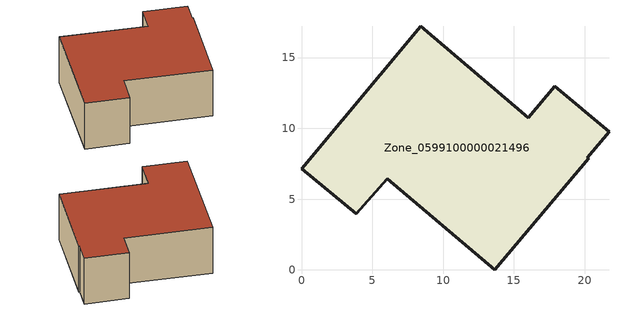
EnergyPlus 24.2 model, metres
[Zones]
Zone_0599100000021496
 floor ground (C_G): 20.27,7.87 13.64,0 6.04,6.42 3.86,3.96 0,7.16 8.41,17.22 16.02,10.76 17.88,12.96 21.71,9.77 20.19,7.93 z0
 wall outside (C_F): 16.02,10.76 8.41,17.22 0,7.16 3.86,3.96 6.04,6.42 13.64,0 20.27,7.87 20.19,7.93 21.71,9.77 17.88,12.96 16.02,10.76 z0:6.06
 roof outside (C_R): 21.71,9.77 17.88,12.96 16.02,10.76 8.41,17.22 0,7.16 3.86,3.96 6.04,6.42 13.64,0 20.27,7.87 20.19,7.93 z6.06
[BUILDING]
Pand.0599100000021496: North Axis=0; Terrain=City; Loads Convergence Tolerance Value=0.04; Temperature Convergence Tolerance Value=0.4; Solar Distribution=FullExterior; Maximum Number of Warmup Days=25; Minimum Number of Warmup Days=1
[Site:Location]
Rotterdam.The.Hague.AP_ZH_NLD Design_Conditions: Latitude=51.96; Longitude=4.45; Time Zone=1; Elevation=-4.5
[SITE:GROUNDTEMPERATURE:BUILDINGSURFACE]
18, 18, 18, 18, 18, 18, 18, 18, 18, 18, 18, 18
[MATERIAL] Thermal Absorptance=0.9; Solar Absorptance=0.7; Visible Absorptance=0.7
Name | Roughness | Thickness | Conductivity | Density | Specific Heat
G.D.1975-1991 | MediumSmooth | 0.15 | 0.288461 | 540 | 1210
F.D.1975-1991 | Rough | 0.3 | 0.230769 | 1920 | 840
R.D.1975-1991 | MediumRough | 0.2 | 0.153846 | 1500 | 1000
[CONSTRUCTION]
C_G: G.D.1975-1991
C_F: F.D.1975-1991
C_R: R.D.1975-1991
[ZONE]
Zone_0599100000021496: Type=1; Multiplier=1; Ceiling Height=Autocalculate; Volume=Autocalculate; Floor Area=autocalculate; Part of Total Floor Area=Yes
[ZONEINFILTRATION:DESIGNFLOWRATE]
Infil_Zone_0599100000021496: Zone or ZoneList or Space or SpaceList=Zone_0599100000021496; Schedule=AlwaysOn; Design Flow Rate Calculation Method=Flow/Area; Flow Rate per Floor Area=0.0042; Constant Term Coefficient=1; Temperature Term Coefficient=0; Velocity Term Coefficient=0; Velocity Squared Term Coefficient=0
[HVACTEMPLATE:ZONE:IDEALLOADSAIRSYSTEM]
Zone_0599100000021496: Maximum Heating Supply Air Temperature=50; Minimum Cooling Supply Air Temperature=13; Maximum Heating Supply Air Humidity Ratio=0.0156; Minimum Cooling Supply Air Humidity Ratio=0.0077; Heating Limit=NoLimit; Cooling Limit=NoLimit; Dehumidification Control Type=ConstantSensibleHeatRatio; Cooling Sensible Heat Ratio=0.7; Dehumidification Setpoint=60; Humidification Control Type=None; Humidification Setpoint=30; Outdoor Air Method=None; Outdoor Air Flow Rate per Person=0.00944; Outdoor Air Flow Rate per Zone Floor Area=0; Outdoor Air Flow Rate per Zone=0; Demand Controlled Ventilation Type=None; Outdoor Air Economizer Type=NoEconomizer; Heat Recovery Type=None; Sensible Heat Recovery Effectiveness=0.7; Latent Heat Recovery Effectiveness=0.65
[ZONECONTROL:THERMOSTAT]
ThermostatControl_Zone_0599100000021496: Zone or ZoneList=Zone_0599100000021496; Control Type Schedule=DualSetpointControlType; Control 1=Thermostat_Zone_0599100000021496; Temperature Difference Between Cutout And Setpoint=0
[THERMOSTATSETPOINT:DUALSETPOINT]
Thermostat_Zone_0599100000021496: Heating Setpoint Temperature Schedule=HeatingSetpoint_Zone_0599100000021496; Cooling Setpoint Temperature Schedule=CoolingSetpoint_Zone_0599100000021496
[SCHEDULE:COMPACT]
HeatingSetpoint_Zone_0599100000021496: Through: 12/31, For: AllDays, Until: 24:00, 21
CoolingSetpoint_Zone_0599100000021496: Through: 12/31, For: AllDays, Until: 24:00, 24
DualSetpointControlType: Through: 12/31, For: AllDays, Until: 24:00, 4
AlwaysOn: Through: 12/31, For: AllDays, Until: 24:00, 1
